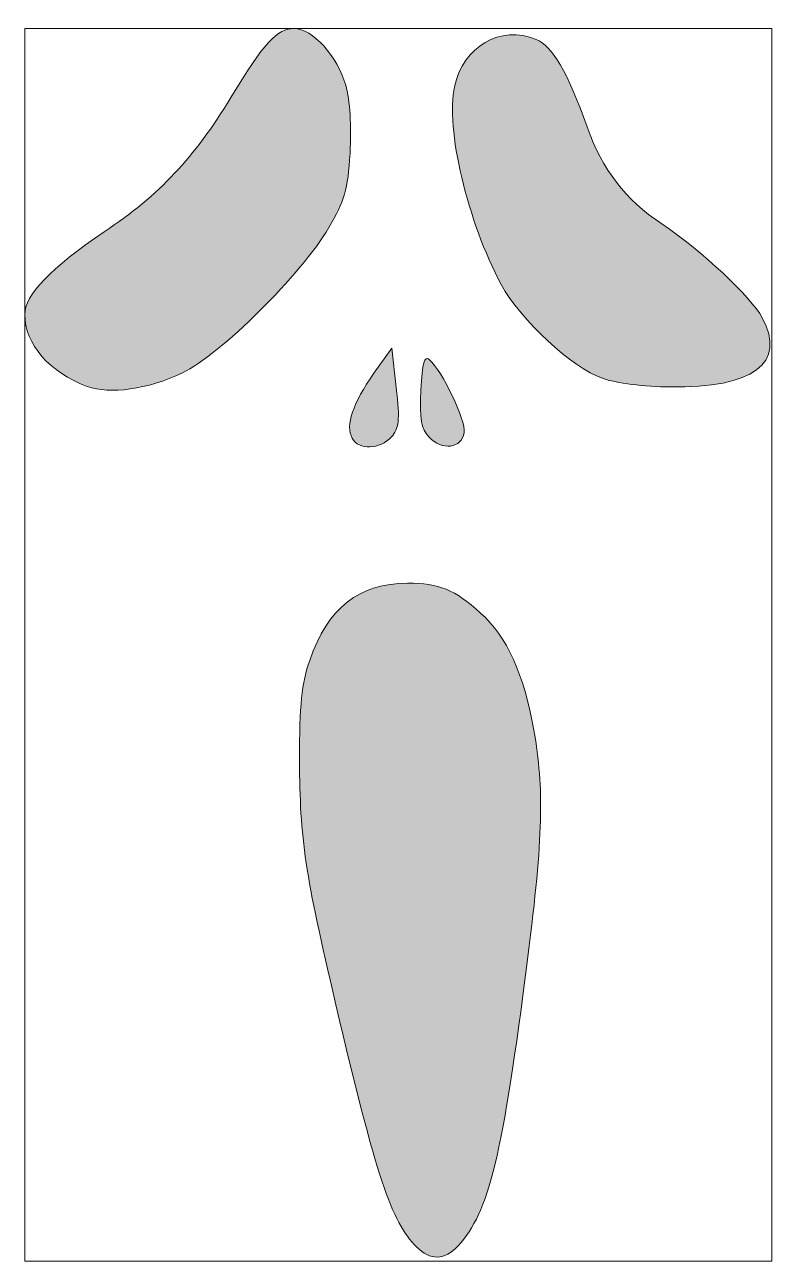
# Model space of a CAD drawing. Header units: centimetres. Extents: x 1.7 to 19.6, y -29.3 to -0.3.
import ezdxf

# ---------------------------------------------------------------- set-up
doc = ezdxf.new("R2010")
doc.units = ezdxf.units.CM
doc.header["$MEASUREMENT"] = 0
doc.layers.add('Capa 1', color=7, linetype='Continuous')

# ---------------------------------------------------------------- blocks, each defined once
blk = doc.blocks.new('block 3')
at = {"layer": 'Capa 1', "true_color": 0xffffff}
h = blk.add_hatch(color=7, dxfattribs=at)
h.dxf.hatch_style = 2
edge = h.paths.add_edge_path()
edge.add_spline(control_points=[(3.202, -8.782), (2.321, -8.463), (1.734, -7.786), (1.734, -7.096), (1.734, -6.637), (2.347, -5.999), (3.597, -5.156), (4.9, -4.288), (5.716, -3.407), (6.572, -2.002), (7.351, -0.713), (7.658, -0.381), (8.053, -0.381), (8.487, -0.381), (9.074, -1.032), (9.266, -1.709), (9.368, -2.066), (9.406, -2.692), (9.368, -3.305), (9.317, -4.173), (9.241, -4.428), (8.87, -5.054), (8.245, -6.139), (6.304, -8.054), (5.436, -8.463), (4.606, -8.858), (3.738, -8.974), (3.202, -8.782), (3.202, -8.782), (3.202, -8.782), (3.202, -8.782)], knot_values=[0, 0, 0, 0, 1, 1, 1, 2, 2, 2, 3, 3, 3, 4, 4, 4, 5, 5, 5, 6, 6, 6, 7, 7, 7, 8, 8, 8, 9, 9, 9, 10, 10, 10, 10], degree=3, periodic=1)
h = blk.add_hatch(color=7, dxfattribs=at)
h.dxf.hatch_style = 2
edge = h.paths.add_edge_path()
edge.add_spline(control_points=[(15.291, -8.591), (14.577, -8.348), (13.376, -7.224), (12.917, -6.394), (12.126, -4.926), (11.603, -2.704), (11.819, -1.747), (12.023, -0.803), (12.904, -0.292), (13.734, -0.637), (14.117, -0.79), (14.475, -1.403), (14.934, -2.692), (15.291, -3.701), (15.828, -4.39), (16.683, -4.965), (17.641, -5.616), (18.777, -6.676), (19.045, -7.173), (19.607, -8.245), (18.841, -8.82), (16.875, -8.795), (16.3, -8.795), (15.598, -8.705), (15.291, -8.591), (15.291, -8.591), (15.291, -8.591), (15.291, -8.591)], knot_values=[0, 0, 0, 0, 1, 1, 1, 2, 2, 2, 3, 3, 3, 4, 4, 4, 5, 5, 5, 6, 6, 6, 7, 7, 7, 8, 8, 8, 9, 9, 9, 9], degree=3, periodic=1)
at = {"layer": 'Capa 1', "lineweight": 0}
for points in [[(1.734, -29.319), (19.266, -29.319), (19.266, -0.381), (1.734, -0.381), (1.734, -29.319)], [(15.291, -8.591), (15.291, -8.591)], [(3.202, -8.782), (3.202, -8.782)]]:
    blk.add_lwpolyline(points, dxfattribs=at)
for points, knots in [([(3.202, -8.782), (2.321, -8.463), (1.734, -7.786), (1.734, -7.096), (1.734, -6.637), (2.347, -5.999), (3.597, -5.156), (4.9, -4.288), (5.716, -3.407), (6.572, -2.002), (7.351, -0.713), (7.658, -0.381), (8.053, -0.381), (8.487, -0.381), (9.074, -1.032), (9.266, -1.709), (9.368, -2.066), (9.406, -2.692), (9.368, -3.305), (9.317, -4.173), (9.241, -4.428), (8.87, -5.054), (8.245, -6.139), (6.304, -8.054), (5.436, -8.463), (4.606, -8.858), (3.738, -8.974), (3.202, -8.782), (3.202, -8.782), (3.202, -8.782), (3.202, -8.782)], [0, 0, 0, 0, 1, 1, 1, 2, 2, 2, 3, 3, 3, 4, 4, 4, 5, 5, 5, 6, 6, 6, 7, 7, 7, 8, 8, 8, 9, 9, 9, 10, 10, 10, 10]), ([(15.291, -8.591), (14.577, -8.348), (13.376, -7.224), (12.917, -6.394), (12.126, -4.926), (11.603, -2.704), (11.819, -1.747), (12.023, -0.803), (12.904, -0.292), (13.734, -0.637), (14.117, -0.79), (14.475, -1.403), (14.934, -2.692), (15.291, -3.701), (15.828, -4.39), (16.683, -4.965), (17.641, -5.616), (18.777, -6.676), (19.045, -7.173), (19.607, -8.245), (18.841, -8.82), (16.875, -8.795), (16.3, -8.795), (15.598, -8.705), (15.291, -8.591), (15.291, -8.591), (15.291, -8.591), (15.291, -8.591)], [0, 0, 0, 0, 1, 1, 1, 2, 2, 2, 3, 3, 3, 4, 4, 4, 5, 5, 5, 6, 6, 6, 7, 7, 7, 8, 8, 8, 9, 9, 9, 9])]:
    blk.add_open_spline(points, degree=3, knots=knots, dxfattribs=at)
blk = doc.blocks.new('block 2')
at = {"layer": 'Capa 1', "true_color": 0xffffff}
h = blk.add_hatch(color=7, dxfattribs=at)
h.dxf.hatch_style = 2
edge = h.paths.add_edge_path()
edge.add_spline(control_points=[(9.419, -9.995), (9.253, -9.701), (9.432, -9.178), (9.929, -8.475), (9.929, -8.475), (10.351, -7.888), (10.351, -7.888), (10.351, -7.888), (10.454, -8.807), (10.454, -8.807), (10.543, -9.598), (10.517, -9.765), (10.338, -9.969), (10.071, -10.263), (9.572, -10.288), (9.419, -9.995), (9.419, -9.995), (9.419, -9.995), (9.419, -9.995)], knot_values=[0, 0, 0, 0, 1, 1, 1, 2, 2, 2, 3, 3, 3, 4, 4, 4, 5, 5, 5, 6, 6, 6, 6], degree=3, periodic=1)
h = blk.add_hatch(color=7, dxfattribs=at)
h.dxf.hatch_style = 2
edge = h.paths.add_edge_path()
edge.add_spline(control_points=[(11.22, -9.969), (11.028, -9.765), (11.002, -9.561), (11.028, -8.871), (11.066, -8.22), (11.117, -8.054), (11.232, -8.156), (11.525, -8.412), (12.087, -9.573), (12.049, -9.867), (11.998, -10.237), (11.525, -10.301), (11.22, -9.969), (11.22, -9.969), (11.22, -9.969), (11.22, -9.969)], knot_values=[0, 0, 0, 0, 1, 1, 1, 2, 2, 2, 3, 3, 3, 4, 4, 4, 5, 5, 5, 5], degree=3, periodic=1)
h = blk.add_hatch(color=7, dxfattribs=at)
h.dxf.hatch_style = 2
edge = h.paths.add_edge_path()
edge.add_spline(control_points=[(10.926, -28.978), (10.338, -28.391), (9.981, -27.331), (9.036, -23.297), (8.308, -20.208), (8.193, -19.429), (8.181, -17.552), (8.181, -16.276), (8.232, -15.74), (8.423, -15.216), (8.844, -13.978), (9.585, -13.403), (10.721, -13.403), (11.461, -13.403), (11.819, -13.543), (12.432, -14.105), (13.045, -14.641), (13.454, -15.548), (13.683, -16.85), (13.926, -18.242), (13.9, -19.34), (13.543, -22.173), (12.943, -26.897), (12.636, -28.148), (11.908, -28.953), (11.589, -29.297), (11.257, -29.31), (10.926, -28.978), (10.926, -28.978), (10.926, -28.978), (10.926, -28.978)], knot_values=[0, 0, 0, 0, 1, 1, 1, 2, 2, 2, 3, 3, 3, 4, 4, 4, 5, 5, 5, 6, 6, 6, 7, 7, 7, 8, 8, 8, 9, 9, 9, 10, 10, 10, 10], degree=3, periodic=1)
at = {"layer": 'Capa 1', "lineweight": 0}
for points in [[(9.419, -9.995), (9.419, -9.995)], [(11.22, -9.969), (11.22, -9.969)], [(10.926, -28.978), (10.926, -28.978)]]:
    blk.add_lwpolyline(points, dxfattribs=at)
for points, knots in [([(9.419, -9.995), (9.253, -9.701), (9.432, -9.178), (9.929, -8.475), (9.929, -8.475), (10.351, -7.888), (10.351, -7.888), (10.351, -7.888), (10.454, -8.807), (10.454, -8.807), (10.543, -9.598), (10.517, -9.765), (10.338, -9.969), (10.071, -10.263), (9.572, -10.288), (9.419, -9.995), (9.419, -9.995), (9.419, -9.995), (9.419, -9.995)], [0, 0, 0, 0, 1, 1, 1, 2, 2, 2, 3, 3, 3, 4, 4, 4, 5, 5, 5, 6, 6, 6, 6]), ([(11.22, -9.969), (11.028, -9.765), (11.002, -9.561), (11.028, -8.871), (11.066, -8.22), (11.117, -8.054), (11.232, -8.156), (11.525, -8.412), (12.087, -9.573), (12.049, -9.867), (11.998, -10.237), (11.525, -10.301), (11.22, -9.969), (11.22, -9.969), (11.22, -9.969), (11.22, -9.969)], [0, 0, 0, 0, 1, 1, 1, 2, 2, 2, 3, 3, 3, 4, 4, 4, 5, 5, 5, 5]), ([(10.926, -28.978), (10.338, -28.391), (9.981, -27.331), (9.036, -23.297), (8.308, -20.208), (8.193, -19.429), (8.181, -17.552), (8.181, -16.276), (8.232, -15.74), (8.423, -15.216), (8.844, -13.978), (9.585, -13.403), (10.721, -13.403), (11.461, -13.403), (11.819, -13.543), (12.432, -14.105), (13.045, -14.641), (13.454, -15.548), (13.683, -16.85), (13.926, -18.242), (13.9, -19.34), (13.543, -22.173), (12.943, -26.897), (12.636, -28.148), (11.908, -28.953), (11.589, -29.297), (11.257, -29.31), (10.926, -28.978), (10.926, -28.978), (10.926, -28.978), (10.926, -28.978)], [0, 0, 0, 0, 1, 1, 1, 2, 2, 2, 3, 3, 3, 4, 4, 4, 5, 5, 5, 6, 6, 6, 7, 7, 7, 8, 8, 8, 9, 9, 9, 10, 10, 10, 10])]:
    blk.add_open_spline(points, degree=3, knots=knots, dxfattribs=at)
at = {"layer": 'Capa 1'}
blk.add_blockref('block 3', (0, 0), dxfattribs=at)

msp = doc.modelspace()

# ---------------------------------------------------------------- block references
at = {"layer": 'Capa 1'}
msp.add_blockref('block 2', (0, 0), dxfattribs=at)

doc.saveas('drawing.dxf')
